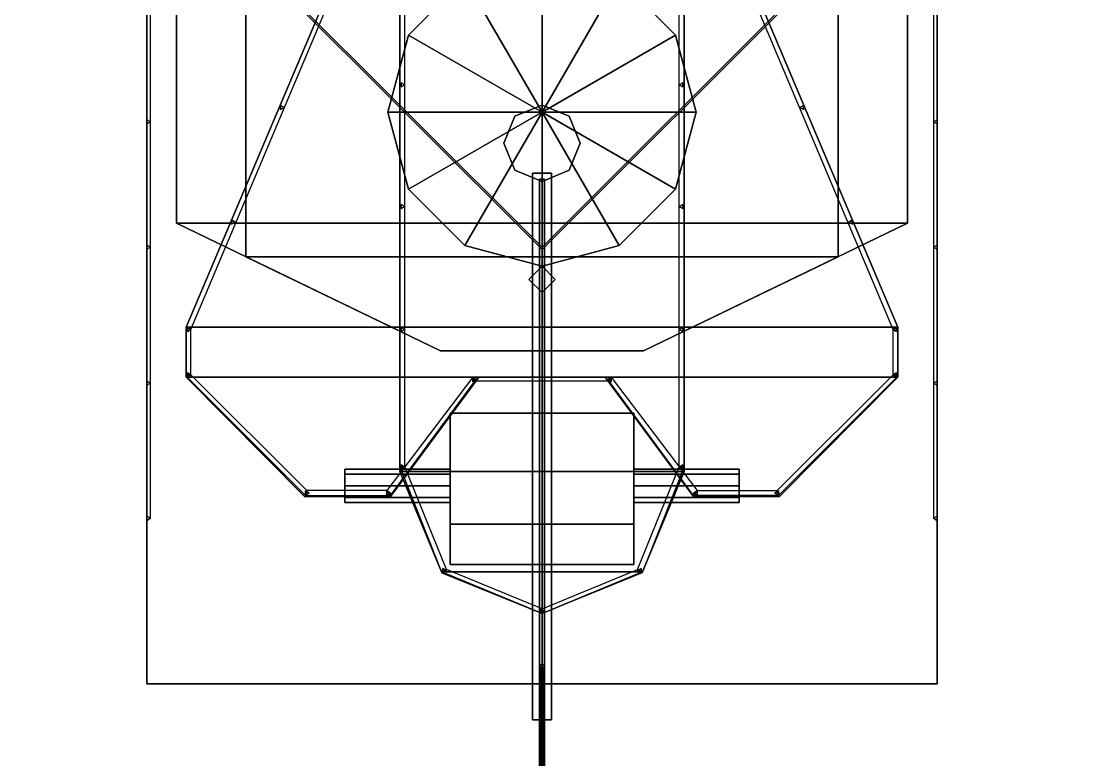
# Model space of a CAD drawing. Header units: millimetres. Extents: x -13 to 13, y -77 to 87.
# Drawn here: x -4.36 to 4.53, y -21.76 to -15.57 of the extents above; entities that cross this region are included whole.
import ezdxf

# ---------------------------------------------------------------- set-up
doc = ezdxf.new("R2010")
doc.units = ezdxf.units.MM
for name, color, linetype in [('cables', 3, 'Continuous'), ('r2', 4, 'Continuous'), ('railings', 6, 'Continuous'), ('superstructure', 3, 'Continuous')]:
    doc.layers.add(name, color=color, linetype=linetype)

msp = doc.modelspace()

# ---------------------------------------------------------------- linework, layer by layer
for points in [[(11.94, -22.13, 3.19), (12.02, -11.37, 3.1), (-12.02, -11.37, 3.1), (-11.94, -22.13, 3.19)], [(-0.02, -74.05, 8.98), (0, -74.05, 9), (0, -18.33, 28.43), (-0.02, -18.33, 28.41)], [(0, -74.05, 8.96), (-0.02, -74.05, 8.98), (-0.02, -18.33, 28.41), (0, -18.33, 28.39)], [(0, -74.05, 9), (0.02, -74.05, 8.98), (0.02, -18.33, 28.41), (0, -18.33, 28.43)], [(0.02, -74.05, 8.98), (0, -74.05, 8.96), (0, -18.33, 28.39), (0.02, -18.33, 28.41)]]:
    msp.add_3dface(points)
at = {"layer": 'cables'}
for points in [[(0, -16.89, 16.11), (-0.02, -16.89, 16.09), (-0.02, -17.26, 16.09), (0, -17.26, 16.11)], [(-0.02, -16.89, 16.09), (0, -16.89, 16.07), (0, -17.26, 16.07), (-0.02, -17.26, 16.09)], [(0.02, -16.89, 16.09), (0, -16.89, 16.11), (0, -17.26, 16.11), (0.02, -17.26, 16.09)], [(0, -16.89, 16.07), (0.02, -16.89, 16.09), (0.02, -17.26, 16.09), (0, -17.26, 16.07)], [(0, -17.26, 16.11), (-0.02, -17.26, 16.09), (-0.02, -20.97, 20.57), (0, -20.95, 20.57)], [(-0.02, -17.26, 16.09), (0, -17.26, 16.07), (0, -20.99, 20.57), (-0.02, -20.97, 20.57)], [(0.02, -17.26, 16.09), (0, -17.26, 16.11), (0, -20.95, 20.57), (0.02, -20.97, 20.57)], [(0, -17.26, 16.07), (0.02, -17.26, 16.09), (0.02, -20.97, 20.57), (0, -20.99, 20.57)], [(0, -20.95, 20.57), (-0.02, -20.97, 20.57), (-0.02, -20.97, 22.67), (0, -20.95, 22.67)], [(-0.02, -20.97, 20.57), (0, -20.99, 20.57), (0, -20.99, 22.67), (-0.02, -20.97, 22.67)], [(0.02, -20.97, 20.57), (0, -20.95, 20.57), (0, -20.95, 22.67), (0.02, -20.97, 22.67)], [(0, -20.99, 20.57), (0.02, -20.97, 20.57), (0.02, -20.97, 22.67), (0, -20.99, 22.67)]]:
    msp.add_3dface(points, dxfattribs=at)
at = {"layer": 'r2'}
for points in [[(1.15, -19.3, 14.89), (1.15, -12.97, 14.89), (1.19, -13.01, 14.89), (1.19, -19.3, 14.89)], [(1.74, -15.2, 21.42), (2.98, -18.13, 21.42), (2.94, -18.15, 21.42), (1.7, -15.2, 21.42)], [(1.74, -15.2, 20.93), (2.98, -18.13, 20.93), (2.94, -18.15, 20.93), (1.7, -15.2, 20.93)], [(2.98, -18.13, 21.42), (2.98, -18.54, 21.42), (2.94, -18.53, 21.42), (2.94, -18.15, 21.42)], [(2.98, -18.13, 20.93), (2.98, -18.54, 20.93), (2.94, -18.53, 20.93), (2.94, -18.15, 20.93)], [(1.27, -19.54, 21.42), (0.56, -18.58, 21.42), (0.58, -18.55, 21.42), (1.3, -19.5, 21.42)], [(1.27, -19.54, 20.93), (0.56, -18.58, 20.93), (0.58, -18.55, 20.93), (1.3, -19.5, 20.93)], [(2.98, -18.54, 21.42), (1.98, -19.54, 21.42), (1.97, -19.5, 21.42), (2.94, -18.53, 21.42)], [(2.98, -18.54, 20.93), (1.98, -19.54, 20.93), (1.97, -19.5, 20.93), (2.94, -18.53, 20.93)], [(0.8, -20.16, 14.89), (1.15, -19.3, 14.89), (1.19, -19.3, 14.89), (0.84, -20.19, 14.89)], [(1.98, -19.54, 21.42), (1.27, -19.54, 21.42), (1.3, -19.5, 21.42), (1.97, -19.5, 21.42)], [(1.98, -19.54, 20.93), (1.27, -19.54, 20.93), (1.3, -19.5, 20.93), (1.97, -19.5, 20.93)], [(0, -20.49, 14.89), (0.8, -20.16, 14.89), (0.84, -20.19, 14.89), (0, -20.53, 14.89)]]:
    msp.add_3dface(points, dxfattribs=at)
at = {"layer": 'railings'}
for points in [[(-1.15, -19.3, 14.89), (-1.15, -12.97, 14.89), (-1.19, -13.01, 14.89), (-1.19, -19.3, 14.89)], [(-3.28, -19.73, 8.33), (-3.28, -13.12, 8.33), (-3.31, -13.1, 8.33), (-3.31, -19.75, 8.33)], [(3.31, -19.75, 8.33), (3.31, -13.1, 8.33), (3.28, -13.12, 8.33), (3.28, -19.73, 8.33)], [(-1.74, -15.2, 21.42), (-2.98, -18.13, 21.42), (-2.94, -18.15, 21.42), (-1.7, -15.2, 21.42)], [(-1.74, -15.2, 20.93), (-2.98, -18.13, 20.93), (-2.94, -18.15, 20.93), (-1.7, -15.2, 20.93)], [(0, -17.48, 30.96), (0, -17.48, 31.96), (-2.21, -15.27, 31.96), (-2.21, -15.27, 30.96)], [(-2.21, -15.27, 31.96), (0, -17.48, 31.96), (0, -17.46, 31.96), (-2.19, -15.27, 31.96)], [(-2.19, -15.27, 31.96), (0, -17.46, 31.96), (0, -17.46, 30.96), (-2.19, -15.27, 30.96)], [(2.19, -15.27, 30.96), (0, -17.46, 30.96), (0, -17.46, 31.96), (2.19, -15.27, 31.96)], [(0, -17.48, 31.96), (0, -17.48, 30.96), (2.21, -15.27, 30.96), (2.21, -15.27, 31.96)], [(2.19, -15.27, 31.96), (0, -17.46, 31.96), (0, -17.48, 31.96), (2.21, -15.27, 31.96)], [(-1.15, -16.1, 14.02), (-1.18, -16.0827, 14.02), (-1.18, -16.0827, 14.89), (-1.15, -16.1, 14.89)], [(-1.18, -16.0827, 14.02), (-1.18, -16.1173, 14.02), (-1.18, -16.1173, 14.89), (-1.18, -16.0827, 14.89)], [(1.15, -16.1, 14.89), (1.18, -16.0827, 14.89), (1.18, -16.0827, 14.02), (1.15, -16.1, 14.02)], [(1.18, -16.0827, 14.89), (1.18, -16.1173, 14.89), (1.18, -16.1173, 14.02), (1.18, -16.0827, 14.02)], [(-1.18, -16.1173, 14.02), (-1.15, -16.1, 14.02), (-1.15, -16.1, 14.89), (-1.18, -16.1173, 14.89)], [(1.18, -16.1173, 14.89), (1.15, -16.1, 14.89), (1.15, -16.1, 14.02), (1.18, -16.1173, 14.02)], [(-2.16, -16.29, 20.46), (-2.19, -16.2727, 20.46), (-2.19, -16.2727, 21.42), (-2.16, -16.29, 21.42)], [(-2.19, -16.2727, 20.46), (-2.19, -16.3073, 20.46), (-2.19, -16.3073, 21.42), (-2.19, -16.2727, 21.42)], [(-2.19, -16.3073, 20.46), (-2.16, -16.29, 20.46), (-2.16, -16.29, 21.42), (-2.19, -16.3073, 21.42)], [(2.16, -16.29, 21.42), (2.19, -16.2727, 21.42), (2.19, -16.2727, 20.46), (2.16, -16.29, 20.46)], [(2.19, -16.3073, 21.42), (2.16, -16.29, 21.42), (2.16, -16.29, 20.46), (2.19, -16.3073, 20.46)], [(2.19, -16.2727, 21.42), (2.19, -16.3073, 21.42), (2.19, -16.3073, 20.46), (2.19, -16.2727, 20.46)], [(-3.31, -16.3927, 7.64), (-3.31, -16.4273, 7.64), (-3.31, -16.4273, 8.33), (-3.31, -16.3927, 8.33)], [(-3.28, -16.41, 7.64), (-3.31, -16.3927, 7.64), (-3.31, -16.3927, 8.33), (-3.28, -16.41, 8.33)], [(-3.31, -16.4273, 7.64), (-3.28, -16.41, 7.64), (-3.28, -16.41, 8.33), (-3.31, -16.4273, 8.33)], [(3.28, -16.41, 8.33), (3.31, -16.3927, 8.33), (3.31, -16.3927, 7.64), (3.28, -16.41, 7.64)], [(3.31, -16.4273, 8.33), (3.28, -16.41, 8.33), (3.28, -16.41, 7.64), (3.31, -16.4273, 7.64)], [(3.31, -16.3927, 8.33), (3.31, -16.4273, 8.33), (3.31, -16.4273, 7.64), (3.31, -16.3927, 7.64)], [(-1.18, -17.1027, 14.02), (-1.18, -17.1373, 14.02), (-1.18, -17.1373, 14.89), (-1.18, -17.1027, 14.89)], [(-1.15, -17.12, 14.02), (-1.18, -17.1027, 14.02), (-1.18, -17.1027, 14.89), (-1.15, -17.12, 14.89)], [(-1.18, -17.1373, 14.02), (-1.15, -17.12, 14.02), (-1.15, -17.12, 14.89), (-1.18, -17.1373, 14.89)], [(1.15, -17.12, 14.89), (1.18, -17.1027, 14.89), (1.18, -17.1027, 14.02), (1.15, -17.12, 14.02)], [(1.18, -17.1373, 14.89), (1.15, -17.12, 14.89), (1.15, -17.12, 14.02), (1.18, -17.1373, 14.02)], [(1.18, -17.1027, 14.89), (1.18, -17.1373, 14.89), (1.18, -17.1373, 14.02), (1.18, -17.1027, 14.02)], [(-2.6, -17.2327, 20.46), (-2.6, -17.2673, 20.46), (-2.6, -17.2673, 21.42), (-2.6, -17.2327, 21.42)], [(-2.57, -17.25, 20.46), (-2.6, -17.2327, 20.46), (-2.6, -17.2327, 21.42), (-2.57, -17.25, 21.42)], [(2.57, -17.25, 21.42), (2.6, -17.2327, 21.42), (2.6, -17.2327, 20.46), (2.57, -17.25, 20.46)], [(2.6, -17.2327, 21.42), (2.6, -17.2673, 21.42), (2.6, -17.2673, 20.46), (2.6, -17.2327, 20.46)], [(-2.6, -17.2673, 20.46), (-2.57, -17.25, 20.46), (-2.57, -17.25, 21.42), (-2.6, -17.2673, 21.42)], [(2.6, -17.2673, 21.42), (2.57, -17.25, 21.42), (2.57, -17.25, 20.46), (2.6, -17.2673, 20.46)], [(-3.28, -17.46, 7.64), (-3.31, -17.4427, 7.64), (-3.31, -17.4427, 8.33), (-3.28, -17.46, 8.33)], [(-3.31, -17.4427, 7.64), (-3.31, -17.4773, 7.64), (-3.31, -17.4773, 8.33), (-3.31, -17.4427, 8.33)], [(-3.31, -17.4773, 7.64), (-3.28, -17.46, 7.64), (-3.28, -17.46, 8.33), (-3.31, -17.4773, 8.33)], [(3.28, -17.46, 8.33), (3.31, -17.4427, 8.33), (3.31, -17.4427, 7.64), (3.28, -17.46, 7.64)], [(3.31, -17.4773, 8.33), (3.28, -17.46, 8.33), (3.28, -17.46, 7.64), (3.31, -17.4773, 7.64)], [(3.31, -17.4427, 8.33), (3.31, -17.4773, 8.33), (3.31, -17.4773, 7.64), (3.31, -17.4427, 7.64)], [(-2.98, -18.13, 21.42), (-2.98, -18.54, 21.42), (-2.94, -18.53, 21.42), (-2.94, -18.15, 21.42)], [(-2.98, -18.13, 20.93), (-2.98, -18.54, 20.93), (-2.94, -18.53, 20.93), (-2.94, -18.15, 20.93)], [(-2.97, -18.1327, 20.46), (-2.97, -18.1673, 20.46), (-2.97, -18.1673, 21.42), (-2.97, -18.1327, 21.42)], [(-2.94, -18.15, 20.46), (-2.97, -18.1327, 20.46), (-2.97, -18.1327, 21.42), (-2.94, -18.15, 21.42)], [(-1.15, -18.15, 14.02), (-1.18, -18.1327, 14.02), (-1.18, -18.1327, 14.89), (-1.15, -18.15, 14.89)], [(-1.18, -18.1327, 14.02), (-1.18, -18.1673, 14.02), (-1.18, -18.1673, 14.89), (-1.18, -18.1327, 14.89)], [(1.15, -18.15, 14.89), (1.18, -18.1327, 14.89), (1.18, -18.1327, 14.02), (1.15, -18.15, 14.02)], [(1.18, -18.1327, 14.89), (1.18, -18.1673, 14.89), (1.18, -18.1673, 14.02), (1.18, -18.1327, 14.02)], [(2.94, -18.15, 21.42), (2.97, -18.1327, 21.42), (2.97, -18.1327, 20.46), (2.94, -18.15, 20.46)], [(2.97, -18.1327, 21.42), (2.97, -18.1673, 21.42), (2.97, -18.1673, 20.46), (2.97, -18.1327, 20.46)], [(-2.97, -18.1673, 20.46), (-2.94, -18.15, 20.46), (-2.94, -18.15, 21.42), (-2.97, -18.1673, 21.42)], [(-1.18, -18.1673, 14.02), (-1.15, -18.15, 14.02), (-1.15, -18.15, 14.89), (-1.18, -18.1673, 14.89)], [(1.18, -18.1673, 14.89), (1.15, -18.15, 14.89), (1.15, -18.15, 14.02), (1.18, -18.1673, 14.02)], [(2.97, -18.1673, 21.42), (2.94, -18.15, 21.42), (2.94, -18.15, 20.46), (2.97, -18.1673, 20.46)], [(-2.98, -18.54, 21.42), (-1.98, -19.54, 21.42), (-1.97, -19.5, 21.42), (-2.94, -18.53, 21.42)], [(-2.98, -18.54, 20.93), (-1.98, -19.54, 20.93), (-1.97, -19.5, 20.93), (-2.94, -18.53, 20.93)], [(-2.97, -18.5127, 20.46), (-2.97, -18.5473, 20.46), (-2.97, -18.5473, 21.42), (-2.97, -18.5127, 21.42)], [(-2.94, -18.53, 20.46), (-2.97, -18.5127, 20.46), (-2.97, -18.5127, 21.42), (-2.94, -18.53, 21.42)], [(-2.97, -18.5473, 20.46), (-2.94, -18.53, 20.46), (-2.94, -18.53, 21.42), (-2.97, -18.5473, 21.42)], [(-1.27, -19.54, 21.42), (-0.56, -18.58, 21.42), (-0.58, -18.55, 21.42), (-1.3, -19.5, 21.42)], [(-1.27, -19.54, 20.93), (-0.56, -18.58, 20.93), (-0.58, -18.55, 20.93), (-1.3, -19.5, 20.93)], [(0.58, -18.55, 21.42), (-0.58, -18.55, 21.42), (-0.56, -18.58, 21.42), (0.56, -18.58, 21.42)], [(0.58, -18.55, 20.93), (-0.58, -18.55, 20.93), (-0.56, -18.58, 20.93), (0.56, -18.58, 20.93)], [(-0.55, -18.57, 20.46), (-0.58, -18.5527, 20.46), (-0.58, -18.5527, 21.42), (-0.55, -18.57, 21.42)], [(-0.58, -18.5527, 20.46), (-0.58, -18.5873, 20.46), (-0.58, -18.5873, 21.42), (-0.58, -18.5527, 21.42)], [(-0.58, -18.5873, 20.46), (-0.55, -18.57, 20.46), (-0.55, -18.57, 21.42), (-0.58, -18.5873, 21.42)], [(0.55, -18.57, 21.42), (0.58, -18.5527, 21.42), (0.58, -18.5527, 20.46), (0.55, -18.57, 20.46)], [(0.58, -18.5873, 21.42), (0.55, -18.57, 21.42), (0.55, -18.57, 20.46), (0.58, -18.5873, 20.46)], [(0.58, -18.5527, 21.42), (0.58, -18.5873, 21.42), (0.58, -18.5873, 20.46), (0.58, -18.5527, 20.46)], [(2.94, -18.53, 21.42), (2.97, -18.5127, 21.42), (2.97, -18.5127, 20.46), (2.94, -18.53, 20.46)], [(2.97, -18.5473, 21.42), (2.94, -18.53, 21.42), (2.94, -18.53, 20.46), (2.97, -18.5473, 20.46)], [(2.97, -18.5127, 21.42), (2.97, -18.5473, 21.42), (2.97, -18.5473, 20.46), (2.97, -18.5127, 20.46)], [(-3.31, -18.5827, 7.64), (-3.31, -18.6173, 7.64), (-3.31, -18.6173, 8.33), (-3.31, -18.5827, 8.33)], [(-3.28, -18.6, 7.64), (-3.31, -18.5827, 7.64), (-3.31, -18.5827, 8.33), (-3.28, -18.6, 8.33)], [(-3.31, -18.6173, 7.64), (-3.28, -18.6, 7.64), (-3.28, -18.6, 8.33), (-3.31, -18.6173, 8.33)], [(3.28, -18.6, 8.33), (3.31, -18.5827, 8.33), (3.31, -18.5827, 7.64), (3.28, -18.6, 7.64)], [(3.31, -18.6173, 8.33), (3.28, -18.6, 8.33), (3.28, -18.6, 7.64), (3.31, -18.6173, 7.64)], [(3.31, -18.5827, 8.33), (3.31, -18.6173, 8.33), (3.31, -18.6173, 7.64), (3.31, -18.5827, 7.64)], [(-1.18, -19.2827, 14.02), (-1.18, -19.3173, 14.02), (-1.18, -19.3173, 14.89), (-1.18, -19.2827, 14.89)], [(-1.15, -19.3, 14.02), (-1.18, -19.2827, 14.02), (-1.18, -19.2827, 14.89), (-1.15, -19.3, 14.89)], [(1.15, -19.3, 14.89), (1.18, -19.2827, 14.89), (1.18, -19.2827, 14.02), (1.15, -19.3, 14.02)], [(1.18, -19.2827, 14.89), (1.18, -19.3173, 14.89), (1.18, -19.3173, 14.02), (1.18, -19.2827, 14.02)], [(-0.8, -20.16, 14.89), (-1.15, -19.3, 14.89), (-1.19, -19.3, 14.89), (-0.84, -20.19, 14.89)], [(-1.18, -19.3173, 14.02), (-1.15, -19.3, 14.02), (-1.15, -19.3, 14.89), (-1.18, -19.3173, 14.89)], [(1.18, -19.3173, 14.89), (1.15, -19.3, 14.89), (1.15, -19.3, 14.02), (1.18, -19.3173, 14.02)], [(-1.98, -19.54, 21.42), (-1.27, -19.54, 21.42), (-1.3, -19.5, 21.42), (-1.97, -19.5, 21.42)], [(-1.98, -19.54, 20.93), (-1.27, -19.54, 20.93), (-1.3, -19.5, 20.93), (-1.97, -19.5, 20.93)], [(-1.95, -19.52, 20.46), (-1.98, -19.5027, 20.46), (-1.98, -19.5027, 21.42), (-1.95, -19.52, 21.42)], [(-1.98, -19.5027, 20.46), (-1.98, -19.5373, 20.46), (-1.98, -19.5373, 21.42), (-1.98, -19.5027, 21.42)], [(-1.98, -19.5373, 20.46), (-1.95, -19.52, 20.46), (-1.95, -19.52, 21.42), (-1.98, -19.5373, 21.42)], [(-1.3, -19.5027, 20.46), (-1.3, -19.5373, 20.46), (-1.3, -19.5373, 21.42), (-1.3, -19.5027, 21.42)], [(-1.27, -19.52, 20.46), (-1.3, -19.5027, 20.46), (-1.3, -19.5027, 21.42), (-1.27, -19.52, 21.42)], [(-1.3, -19.5373, 20.46), (-1.27, -19.52, 20.46), (-1.27, -19.52, 21.42), (-1.3, -19.5373, 21.42)], [(1.27, -19.52, 21.42), (1.3, -19.5027, 21.42), (1.3, -19.5027, 20.46), (1.27, -19.52, 20.46)], [(1.3, -19.5373, 21.42), (1.27, -19.52, 21.42), (1.27, -19.52, 20.46), (1.3, -19.5373, 20.46)], [(1.3, -19.5027, 21.42), (1.3, -19.5373, 21.42), (1.3, -19.5373, 20.46), (1.3, -19.5027, 20.46)], [(1.95, -19.52, 21.42), (1.98, -19.5027, 21.42), (1.98, -19.5027, 20.46), (1.95, -19.52, 20.46)], [(1.98, -19.5373, 21.42), (1.95, -19.52, 21.42), (1.95, -19.52, 20.46), (1.98, -19.5373, 20.46)], [(1.98, -19.5027, 21.42), (1.98, -19.5373, 21.42), (1.98, -19.5373, 20.46), (1.98, -19.5027, 20.46)], [(-3.31, -19.7127, 7.64), (-3.31, -19.7473, 7.64), (-3.31, -19.7473, 8.33), (-3.31, -19.7127, 8.33)], [(-3.28, -19.73, 7.64), (-3.31, -19.7127, 7.64), (-3.31, -19.7127, 8.33), (-3.28, -19.73, 8.33)], [(-3.31, -19.7473, 7.64), (-3.28, -19.73, 7.64), (-3.28, -19.73, 8.33), (-3.31, -19.7473, 8.33)], [(3.28, -19.73, 8.33), (3.31, -19.7127, 8.33), (3.31, -19.7127, 7.64), (3.28, -19.73, 7.64)], [(3.31, -19.7473, 8.33), (3.28, -19.73, 8.33), (3.28, -19.73, 7.64), (3.31, -19.7473, 7.64)], [(3.31, -19.7127, 8.33), (3.31, -19.7473, 8.33), (3.31, -19.7473, 7.64), (3.31, -19.7127, 7.64)], [(0, -20.49, 14.89), (-0.8, -20.16, 14.89), (-0.84, -20.19, 14.89), (0, -20.53, 14.89)], [(-0.83, -20.1527, 14.02), (-0.83, -20.1873, 14.02), (-0.83, -20.1873, 14.89), (-0.83, -20.1527, 14.89)], [(-0.8, -20.17, 14.02), (-0.83, -20.1527, 14.02), (-0.83, -20.1527, 14.89), (-0.8, -20.17, 14.89)], [(-0.83, -20.1873, 14.02), (-0.8, -20.17, 14.02), (-0.8, -20.17, 14.89), (-0.83, -20.1873, 14.89)], [(0.8, -20.17, 14.89), (0.83, -20.1527, 14.89), (0.83, -20.1527, 14.02), (0.8, -20.17, 14.02)], [(0.83, -20.1873, 14.89), (0.8, -20.17, 14.89), (0.8, -20.17, 14.02), (0.83, -20.1873, 14.02)], [(0.83, -20.1527, 14.89), (0.83, -20.1873, 14.89), (0.83, -20.1873, 14.02), (0.83, -20.1527, 14.02)], [(0.02, -20.51, 14.02), (-0.01, -20.4927, 14.02), (-0.01, -20.4927, 14.89), (0.02, -20.51, 14.89)], [(-0.01, -20.4927, 14.02), (-0.01, -20.5273, 14.02), (-0.01, -20.5273, 14.89), (-0.01, -20.4927, 14.89)], [(-0.01, -20.5273, 14.02), (0.02, -20.51, 14.02), (0.02, -20.51, 14.89), (-0.01, -20.5273, 14.89)]]:
    msp.add_3dface(points, dxfattribs=at)
at = {"layer": 'superstructure'}
for points in [[(-1.19, -13.01, 13.74), (-1.19, -19.34, 13.74), (-1.19, -19.34, 14.02), (-1.19, -13.01, 14.02)], [(-1.19, -13.01, 14.02), (-1.19, -19.34, 14.02), (1.19, -19.34, 14.02), (1.19, -13.01, 14.02)], [(1.19, -19.34, 14.02), (1.19, -19.34, 13.74), (1.19, -13.01, 13.74), (1.19, -13.01, 14.02)], [(-3.31, -13.09, 3.11), (-3.31, -21.12, 3.17), (-3.31, -21.12, 7.64), (-3.31, -13.09, 7.64)], [(-3.31, -13.09, 7.64), (-3.31, -21.12, 7.64), (3.31, -21.12, 7.64), (3.31, -13.09, 7.64)], [(3.31, -21.12, 7.64), (3.31, -21.12, 3.17), (3.31, -13.09, 3.11), (3.31, -13.09, 7.64)], [(-2.48, -15.0892, 26.87), (-2.48, -17.5408, 26.87), (-2.48, -17.5408, 28.46), (-2.48, -15.0892, 28.46)], [(-2.48, -15.0892, 28.46), (-2.48, -17.5408, 28.46), (2.48, -17.5408, 28.46), (2.48, -15.0892, 28.46)], [(0, -15.04, 29.9), (-0.645, -15.2128, 29.9), (0, -16.33, 30.18)], [(0.645, -15.2128, 29.9), (0, -15.04, 29.9), (0, -16.33, 30.18)], [(2.48, -17.5408, 28.46), (2.48, -17.5408, 26.87), (2.48, -15.0892, 26.87), (2.48, -15.0892, 28.46)], [(-2.98, -18.13, 20.29), (-2.98, -18.13, 20.46), (-1.74, -15.2, 20.46), (-1.74, -15.2, 20.29)], [(-1.74, -15.2, 20.46), (-2.98, -18.13, 20.46), (2.98, -18.13, 20.46), (1.74, -15.2, 20.46)], [(2.98, -18.13, 20.46), (2.98, -18.13, 20.29), (1.74, -15.2, 20.29), (1.74, -15.2, 20.46)], [(-2.21, -15.27, 30.84), (0, -17.48, 30.84), (0, -17.48, 30.96), (-2.21, -15.27, 30.96)], [(0, -17.48, 30.96), (0, -17.48, 30.96), (2.21, -15.27, 30.96), (-2.21, -15.27, 30.96)], [(-0.645, -15.2128, 29.9), (-1.1172, -15.685, 29.9), (0, -16.33, 30.18)], [(-0.645, -15.2128, 28.46), (-1.1172, -15.685, 28.46), (-1.1172, -15.685, 29.9), (-0.645, -15.2128, 29.9)], [(1.1172, -15.685, 29.9), (0.645, -15.2128, 29.9), (0, -16.33, 30.18)], [(2.21, -15.27, 30.96), (0, -17.48, 30.96), (0, -17.48, 30.84), (2.21, -15.27, 30.84)], [(1.1172, -15.685, 28.46), (0.645, -15.2128, 28.46), (0.645, -15.2128, 29.9), (1.1172, -15.685, 29.9)], [(-3.06, -15.37, 26.87), (-3.06, -17.26, 26.87), (3.06, -17.26, 26.87), (3.06, -15.37, 26.87)], [(-3.06, -15.37, 24.71), (-3.06, -17.26, 24.71), (-3.06, -17.26, 26.87), (-3.06, -15.37, 26.87)], [(3.06, -17.26, 26.87), (3.06, -17.26, 24.71), (3.06, -15.37, 24.71), (3.06, -15.37, 26.87)], [(-1.1172, -15.685, 29.9), (-1.29, -16.33, 29.9), (0, -16.33, 30.18)], [(-1.1172, -15.685, 28.46), (-1.29, -16.33, 28.46), (-1.29, -16.33, 29.9), (-1.1172, -15.685, 29.9)], [(1.29, -16.33, 29.9), (1.1172, -15.685, 29.9), (0, -16.33, 30.18)], [(1.29, -16.33, 28.46), (1.1172, -15.685, 28.46), (1.1172, -15.685, 29.9), (1.29, -16.33, 29.9)], [(0, -16.27, 7.64), (-0.2263, -16.3637, 7.64), (-0.2263, -16.3637, 24.71), (0, -16.27, 24.71)], [(0.2263, -16.3637, 7.64), (0, -16.27, 7.64), (0, -16.27, 24.71), (0.2263, -16.3637, 24.71)], [(-1.29, -16.33, 29.9), (-1.1172, -16.975, 29.9), (0, -16.33, 30.18)], [(-1.29, -16.33, 28.46), (-1.1172, -16.975, 28.46), (-1.1172, -16.975, 29.9), (-1.29, -16.33, 29.9)], [(-1.1172, -16.975, 29.9), (-0.645, -17.4472, 29.9), (0, -16.33, 30.18)], [(-0.645, -17.4472, 29.9), (0, -17.62, 29.9), (0, -16.33, 30.18)], [(0, -17.62, 29.9), (0.645, -17.4472, 29.9), (0, -16.33, 30.18)], [(0.645, -17.4472, 29.9), (1.1172, -16.975, 29.9), (0, -16.33, 30.18)], [(1.1172, -16.975, 29.9), (1.29, -16.33, 29.9), (0, -16.33, 30.18)], [(1.1172, -16.975, 28.46), (1.29, -16.33, 28.46), (1.29, -16.33, 29.9), (1.1172, -16.975, 29.9)], [(-0.2263, -16.3637, 7.64), (-0.32, -16.59, 7.64), (-0.32, -16.59, 24.71), (-0.2263, -16.3637, 24.71)], [(0.32, -16.59, 7.64), (0.2263, -16.3637, 7.64), (0.2263, -16.3637, 24.71), (0.32, -16.59, 24.71)], [(-0.32, -16.59, 7.64), (-0.2263, -16.8163, 7.64), (-0.2263, -16.8163, 24.71), (-0.32, -16.59, 24.71)], [(0.2263, -16.8163, 7.64), (0.32, -16.59, 7.64), (0.32, -16.59, 24.71), (0.2263, -16.8163, 24.71)], [(-0.2263, -16.8163, 7.64), (0, -16.91, 7.64), (0, -16.91, 24.71), (-0.2263, -16.8163, 24.71)], [(0, -16.84, 22.8), (-0.08, -16.84, 22.72), (-0.08, -21.42, 22.72), (0, -21.42, 22.8)], [(-0.08, -16.84, 22.72), (0, -16.84, 22.64), (0, -21.42, 22.64), (-0.08, -21.42, 22.72)], [(0, -16.91, 7.64), (0.2263, -16.8163, 7.64), (0.2263, -16.8163, 24.71), (0, -16.91, 24.71)], [(0.08, -16.84, 22.72), (0, -16.84, 22.8), (0, -21.42, 22.8), (0.08, -21.42, 22.72)], [(0, -16.84, 22.64), (0.08, -16.84, 22.72), (0.08, -21.42, 22.72), (0, -21.42, 22.64)], [(-1.1172, -16.975, 28.46), (-0.645, -17.4472, 28.46), (-0.645, -17.4472, 29.9), (-1.1172, -16.975, 29.9)], [(0.645, -17.4472, 28.46), (1.1172, -16.975, 28.46), (1.1172, -16.975, 29.9), (0.645, -17.4472, 29.9)], [(-3.06, -17.26, 24.71), (-0.85, -18.33, 24.71), (-0.85, -18.33, 26.87), (-3.06, -17.26, 26.87)], [(-3.06, -17.26, 26.87), (-0.85, -18.33, 26.87), (0.85, -18.33, 26.87), (3.06, -17.26, 26.87)], [(0.85, -18.33, 26.87), (0.85, -18.33, 24.71), (3.06, -17.26, 24.71), (3.06, -17.26, 26.87)], [(-0.645, -17.4472, 28.46), (0, -17.62, 28.46), (0, -17.62, 29.9), (-0.645, -17.4472, 29.9)], [(0, -17.62, 28.46), (0.645, -17.4472, 28.46), (0.645, -17.4472, 29.9), (0, -17.62, 29.9)], [(-2.48, -17.5408, 26.87), (-0.85, -18.33, 26.87), (-0.85, -18.33, 28.46), (-2.48, -17.5408, 28.46)], [(-2.48, -17.5408, 28.46), (-0.85, -18.33, 28.46), (0.85, -18.33, 28.46), (2.48, -17.5408, 28.46)], [(0.85, -18.33, 28.46), (0.85, -18.33, 26.87), (2.48, -17.5408, 26.87), (2.48, -17.5408, 28.46)], [(0, -17.62, 28.46), (-0.11, -17.73, 28.46), (-0.11, -17.73, 35.08), (0, -17.62, 35.08)], [(0, -17.62, 35.08), (-0.11, -17.73, 35.08), (0, -17.84, 35.08), (0.11, -17.73, 35.08)], [(0.11, -17.73, 28.46), (0, -17.62, 28.46), (0, -17.62, 35.08), (0.11, -17.73, 35.08)], [(-0.11, -17.73, 28.46), (0, -17.84, 28.46), (0, -17.84, 35.08), (-0.11, -17.73, 35.08)], [(0, -17.84, 28.46), (0.11, -17.73, 28.46), (0.11, -17.73, 35.08), (0, -17.84, 35.08)], [(-2.98, -18.55, 20.29), (-2.98, -18.55, 20.46), (-2.98, -18.13, 20.46), (-2.98, -18.13, 20.29)], [(-2.98, -18.13, 20.46), (-2.98, -18.55, 20.46), (2.98, -18.55, 20.46), (2.98, -18.13, 20.46)], [(2.98, -18.55, 20.46), (2.98, -18.55, 20.29), (2.98, -18.13, 20.29), (2.98, -18.13, 20.46)], [(-0.85, -18.33, 26.87), (-0.85, -18.33, 24.71), (0.85, -18.33, 24.71), (0.85, -18.33, 26.87)], [(-0.85, -18.33, 28.46), (-0.85, -18.33, 26.87), (0.85, -18.33, 26.87), (0.85, -18.33, 28.46)], [(-1.99, -19.55, 20.29), (-1.99, -19.55, 20.46), (-2.98, -18.55, 20.46), (-2.98, -18.55, 20.29)], [(-2.98, -18.55, 20.46), (-1.99, -19.55, 20.46), (-1.27, -19.55, 20.46), (-0.53, -18.55, 20.46)], [(-0.53, -18.55, 20.46), (-1.27, -19.55, 20.46), (-1.27, -19.55, 20.29), (-0.53, -18.55, 20.29)], [(0.53, -18.55, 20.29), (0.53, -18.55, 20.46), (-0.53, -18.55, 20.46), (-0.53, -18.55, 20.29)], [(0.53, -18.55, 20.29), (1.27, -19.55, 20.29), (1.27, -19.55, 20.46), (0.53, -18.55, 20.46)], [(0.53, -18.55, 20.46), (1.27, -19.55, 20.46), (1.99, -19.55, 20.46), (2.98, -18.55, 20.46)], [(1.99, -19.55, 20.46), (1.99, -19.55, 20.29), (2.98, -18.55, 20.29), (2.98, -18.55, 20.46)], [(-0.77, -18.85, 14.02), (-0.77, -20.12, 14.02), (-0.77, -20.12, 14.44), (-0.77, -18.85, 15.5)], [(0.77, -18.85, 15.5), (0.77, -18.85, 14.02), (-0.77, -18.85, 14.02), (-0.77, -18.85, 15.5)], [(-0.77, -18.85, 15.5), (-0.77, -19.78, 15.5), (0.77, -19.78, 15.5), (0.77, -18.85, 15.5)], [(-0.77, -20.12, 14.44), (-0.77, -20.12, 14.44), (-0.77, -19.78, 15.5), (-0.77, -18.85, 15.5)], [(0.77, -20.12, 14.44), (0.77, -20.12, 14.02), (0.77, -18.85, 14.02), (0.77, -18.85, 15.5)], [(0.77, -19.78, 15.5), (0.77, -20.12, 14.44), (0.77, -20.12, 14.44), (0.77, -18.85, 15.5)], [(-0.77, -19.361, 15.359), (-0.77, -19.32, 15.26), (-1.65, -19.32, 15.26), (-1.65, -19.361, 15.359)], [(-0.77, -19.32, 15.26), (-0.77, -19.361, 15.161), (-1.65, -19.361, 15.161), (-1.65, -19.32, 15.26)], [(-1.65, -19.46, 15.4), (-1.65, -19.361, 15.359), (-1.65, -19.32, 15.26), (-1.65, -19.559, 15.359)], [(-1.65, -19.559, 15.359), (-1.65, -19.32, 15.26), (-1.65, -19.361, 15.161), (-1.65, -19.6, 15.26)], [(-0.77, -19.46, 15.4), (-0.77, -19.361, 15.359), (-1.65, -19.361, 15.359), (-1.65, -19.46, 15.4)], [(-0.77, -19.361, 15.161), (-0.77, -19.46, 15.12), (-1.65, -19.46, 15.12), (-1.65, -19.361, 15.161)], [(-1.65, -19.6, 15.26), (-1.65, -19.361, 15.161), (-1.65, -19.46, 15.12), (-1.65, -19.559, 15.161)], [(-0.8415, -20.1815, 14.02), (-1.19, -19.34, 14.02), (-1.19, -19.34, 13.74), (-0.8415, -20.1815, 13.74)], [(0.8415, -20.1815, 14.02), (1.19, -19.34, 14.02), (-1.19, -19.34, 14.02), (-0.8415, -20.1815, 14.02)], [(0.77, -19.32, 15.26), (0.77, -19.361, 15.359), (1.65, -19.361, 15.359), (1.65, -19.32, 15.26)], [(0.77, -19.361, 15.161), (0.77, -19.32, 15.26), (1.65, -19.32, 15.26), (1.65, -19.361, 15.161)], [(0.77, -19.361, 15.359), (0.77, -19.46, 15.4), (1.65, -19.46, 15.4), (1.65, -19.361, 15.359)], [(0.77, -19.46, 15.12), (0.77, -19.361, 15.161), (1.65, -19.361, 15.161), (1.65, -19.46, 15.12)], [(1.19, -19.34, 14.02), (0.8415, -20.1815, 14.02), (0.8415, -20.1815, 13.74), (1.19, -19.34, 13.74)], [(1.65, -19.559, 15.161), (1.65, -19.32, 15.26), (1.65, -19.361, 15.359), (1.65, -19.6, 15.26)], [(1.65, -19.46, 15.12), (1.65, -19.361, 15.161), (1.65, -19.32, 15.26), (1.65, -19.559, 15.161)], [(1.65, -19.6, 15.26), (1.65, -19.361, 15.359), (1.65, -19.46, 15.4), (1.65, -19.559, 15.359)], [(-0.77, -19.559, 15.359), (-0.77, -19.46, 15.4), (-1.65, -19.46, 15.4), (-1.65, -19.559, 15.359)], [(-0.77, -19.46, 15.12), (-0.77, -19.559, 15.161), (-1.65, -19.559, 15.161), (-1.65, -19.46, 15.12)], [(0.77, -19.46, 15.4), (0.77, -19.559, 15.359), (1.65, -19.559, 15.359), (1.65, -19.46, 15.4)], [(0.77, -19.559, 15.161), (0.77, -19.46, 15.12), (1.65, -19.46, 15.12), (1.65, -19.559, 15.161)], [(-1.27, -19.55, 20.29), (-1.27, -19.55, 20.46), (-1.99, -19.55, 20.46), (-1.99, -19.55, 20.29)], [(-0.77, -19.6, 15.26), (-0.77, -19.559, 15.359), (-1.65, -19.559, 15.359), (-1.65, -19.6, 15.26)], [(-0.77, -19.559, 15.161), (-0.77, -19.6, 15.26), (-1.65, -19.6, 15.26), (-1.65, -19.559, 15.161)], [(0.77, -19.559, 15.359), (0.77, -19.6, 15.26), (1.65, -19.6, 15.26), (1.65, -19.559, 15.359)], [(0.77, -19.6, 15.26), (0.77, -19.559, 15.161), (1.65, -19.559, 15.161), (1.65, -19.6, 15.26)], [(1.27, -19.55, 20.46), (1.27, -19.55, 20.29), (1.99, -19.55, 20.29), (1.99, -19.55, 20.46)], [(-0.77, -19.78, 15.5), (-0.77, -20.12, 14.44), (0.77, -20.12, 14.44), (0.77, -19.78, 15.5)], [(0, -20.53, 14.02), (-0.8415, -20.1815, 14.02), (-0.8415, -20.1815, 13.74), (0, -20.53, 13.74)], [(0, -20.53, 14.02), (0.8415, -20.1815, 14.02), (-0.8415, -20.1815, 14.02), (0, -20.53, 14.02)], [(-0.77, -20.12, 14.44), (-0.77, -20.12, 14.02), (0.77, -20.12, 14.02), (0.77, -20.12, 14.44)], [(0.8415, -20.1815, 14.02), (0, -20.53, 14.02), (0, -20.53, 13.74), (0.8415, -20.1815, 13.74)], [(-0.01, -20.99, 20.71), (-0.01, -23.68, 20.71), (-0.01, -23.68, 22.58), (-0.01, -20.99, 22.58)], [(0.01, -23.68, 22.58), (0.01, -23.68, 20.71), (0.01, -20.99, 20.71), (0.01, -20.99, 22.58)], [(-3.31, -21.12, 7.64), (-3.31, -21.12, 3.17), (3.31, -21.12, 3.17), (3.31, -21.12, 7.64)]]:
    msp.add_3dface(points, dxfattribs=at)

doc.saveas('drawing.dxf')
